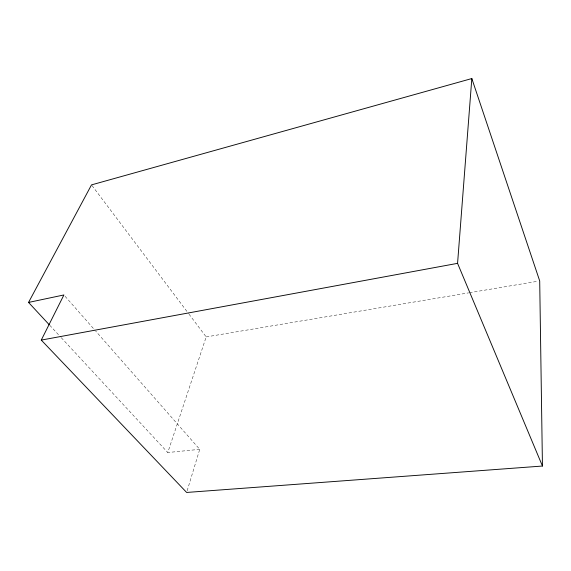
<?xml version="1.0" encoding="UTF-8"?>
<svg xmlns="http://www.w3.org/2000/svg" width="571" height="571" viewBox="0 0 571 571"><rect width="100%" height="100%" fill="white"/><g stroke="black" fill="none" stroke-linecap="round" stroke-linejoin="round"><path stroke-width="0.43" stroke-dasharray="2.85 2.14" d="M187.16 490.76L199.729 449.341L95.664 331.037M199.729 449.341L167.781 452.532L206.181 336.911L189.03 314.178M206.181 336.911L468.605 292.866M469.483 292.716L537.946 281.232M49.734 325.27L60.633 337.018M61.24 337.675L167.781 452.532M65.087 296.285L95.071 330.373M92.031 185.596L188.494 313.465"/><path stroke-width="0.86" d="M28.55 302.43L63.916 294.95L41.276 340.088L186.646 492.452L542.45 466.036L457.571 263.345L471.824 78.548L91.496 184.89L28.55 302.43L49.135 324.621M41.276 340.088L457.571 263.345M471.824 78.548L539.702 280.939L542.45 466.036"/></g></svg>
